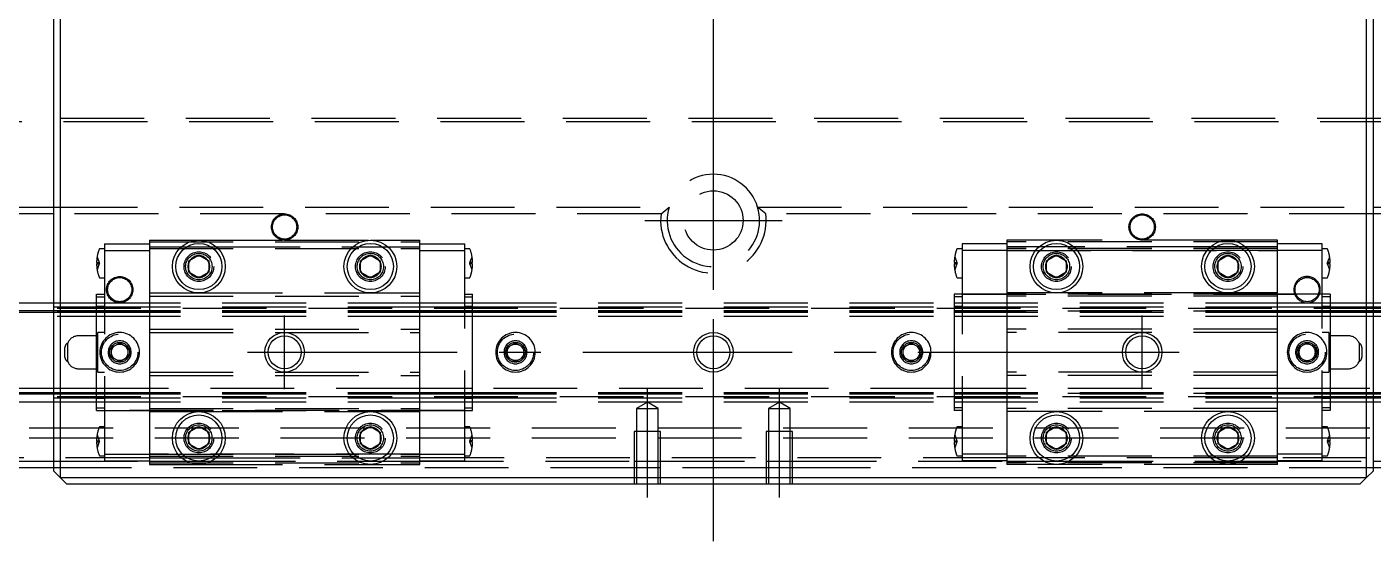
# Model space of a CAD drawing. Extents: x -48 to 827, y -352 to 107.
# Drawn here: x 185.9 to 390, y -108.6 to -30.7 of the extents above; entities that cross this region are included whole.
import ezdxf

# ---------------------------------------------------------------- set-up
doc = ezdxf.new("R2010")
doc.units = 0
doc.linetypes.add('CENTER', pattern=[50.8, 31.75, -6.35, 6.35, -6.35])
doc.linetypes.add('DASHED', pattern=[19.05, 12.7, -6.35])
doc.layers.get('0').update_dxf_attribs({"linetype": 'CONTINUOUS'})
doc.layers.add('CENTER', color=1, linetype='CENTER')

msp = doc.modelspace()

# ---------------------------------------------------------------- linework, layer by layer
at = {"color": 7, "linetype": 'CONTINUOUS'}
for p, q in [((190, -98), (190, 98)), ((191, 99), (191, -99)), ((389, -99), (389, 99)), ((390, 98), (390, -98)), ((176.71, -58), (190, -58)), ((190, -59), (177.94, -59)), ((390, -58), (403.29, -58)), ((402.06, -59), (390, -59)), ((210.5, -66.13), (212, -65.27)), ((212, -65.27), (213.5, -66.13)), ((236.5, -66.13), (238, -65.27)), ((238, -65.27), (239.5, -66.13)), ((340.5, -66.13), (342, -65.27)), ((342, -65.27), (343.5, -66.13)), ((366.5, -66.13), (368, -65.27)), ((368, -65.27), (369.5, -66.13)), ((210.5, -67.87), (210.5, -66.13)), ((213.5, -66.13), (213.5, -67.87)), ((236.5, -67.87), (236.5, -66.13)), ((239.5, -66.13), (239.5, -67.87)), ((340.5, -67.87), (340.5, -66.13)), ((343.5, -66.13), (343.5, -67.87)), ((366.5, -67.87), (366.5, -66.13)), ((369.5, -66.13), (369.5, -67.87)), ((212, -68.73), (210.5, -67.87)), ((213.5, -67.87), (212, -68.73)), ((238, -68.73), (236.5, -67.87)), ((239.5, -67.87), (238, -68.73)), ((342, -68.73), (340.5, -67.87)), ((343.5, -67.87), (342, -68.73)), ((368, -68.73), (366.5, -67.87)), ((369.5, -67.87), (368, -68.73)), ((0, -72.5), (190, -72.5)), ((390, -72.5), (580, -72.5)), ((0, -73.68), (190, -73.68)), ((0, -73.9), (190, -73.9)), ((390, -73.68), (580, -73.68)), ((390, -73.9), (580, -73.9)), ((0, -86.1), (190, -86.1)), ((0, -86.32), (190, -86.32)), ((0, -87.5), (190, -87.5)), ((390, -86.1), (580, -86.1)), ((390, -86.32), (580, -86.32)), ((390, -87.5), (580, -87.5)), ((210.5, -92.13), (212, -91.27)), ((212, -91.27), (213.5, -92.13)), ((236.5, -92.13), (238, -91.27)), ((238, -91.27), (239.5, -92.13)), ((340.5, -92.13), (342, -91.27)), ((342, -91.27), (343.5, -92.13)), ((366.5, -92.13), (368, -91.27)), ((368, -91.27), (369.5, -92.13)), ((210.5, -93.87), (210.5, -92.13)), ((212, -94.73), (210.5, -93.87)), ((213.5, -93.87), (212, -94.73)), ((213.5, -92.13), (213.5, -93.87)), ((236.5, -93.87), (236.5, -92.13)), ((238, -94.73), (236.5, -93.87)), ((239.5, -93.87), (238, -94.73)), ((239.5, -92.13), (239.5, -93.87)), ((340.5, -93.87), (340.5, -92.13)), ((342, -94.73), (340.5, -93.87)), ((343.5, -93.87), (342, -94.73)), ((343.5, -92.13), (343.5, -93.87)), ((366.5, -93.87), (366.5, -92.13)), ((368, -94.73), (366.5, -93.87)), ((369.5, -93.87), (368, -94.73)), ((369.5, -92.13), (369.5, -93.87)), ((1, -96.5), (190, -96.5)), ((190, -97.5), (2, -97.5)), ((390, -96.5), (579, -96.5)), ((578, -97.5), (390, -97.5)), ((190, -98), (191, -99)), ((191, -99), (192, -100)), ((191, -99), (389, -99)), ((388, -100), (389, -99)), ((389, -99), (390, -98)), ((388, -100), (192, -100))]:
    msp.add_line(p, q, dxfattribs=at)
at = {"color": 3, "linetype": 'DASHED'}
for p, q in [((0.5, -44.5), (579.5, -44.5)), ((1, -45), (579, -45)), ((190, -58), (283.29, -58)), ((282.06, -59), (190, -59)), ((282.06, -59), (283.29, -58)), ((296.71, -58), (390, -58)), ((297.94, -59), (296.71, -58)), ((390, -59), (297.94, -59)), ((204.5, -63), (212, -63)), ((204.5, -63), (204.5, -64)), ((204.5, -63.25), (245.5, -63.25)), ((212, -63), (225, -63)), ((225, -63), (238, -63)), ((238, -63), (245.5, -63)), ((245.5, -64), (245.5, -63)), ((334.5, -63), (334.5, -64)), ((342, -63), (334.5, -63)), ((375.5, -63.25), (334.5, -63.25)), ((368, -63), (342, -63)), ((375.5, -63), (368, -63)), ((375.5, -64), (375.5, -63)), ((197.7, -64.3), (196.99, -64.3)), ((197.7, -63.55), (204.5, -63.55)), ((197.7, -63.55), (197.7, -64.55)), ((197.7, -64.55), (197.7, -95.45)), ((197.7, -64.55), (204.5, -64.55)), ((204.5, -64), (204.5, -71)), ((204.5, -64), (209.35, -64)), ((204.5, -64.25), (245.5, -64.25)), ((209.35, -64), (210.2, -64)), ((210.2, -64), (213.8, -64)), ((213.8, -64), (214.65, -64)), ((214.65, -64), (235.35, -64)), ((235.35, -64), (236.2, -64)), ((236.2, -64), (239.8, -64)), ((239.8, -64), (240.65, -64)), ((240.65, -64), (245.5, -64)), ((245.5, -63.55), (252.3, -63.55)), ((245.5, -71), (245.5, -64)), ((245.5, -64.55), (252.3, -64.55)), ((252.3, -64.55), (252.3, -63.55)), ((253.01, -64.3), (252.3, -64.3)), ((252.3, -95.45), (252.3, -64.55)), ((327.7, -64.3), (326.99, -64.3)), ((327.7, -63.55), (327.7, -64.55)), ((334.5, -63.55), (327.7, -63.55)), ((334.5, -64.55), (327.7, -64.55)), ((327.7, -64.55), (327.7, -95.45)), ((334.5, -64), (334.5, -71)), ((339.35, -64), (334.5, -64)), ((375.5, -64.25), (334.5, -64.25)), ((375.5, -64.55), (334.5, -64.55)), ((334.5, -64.55), (375.5, -64.55)), ((340.2, -64), (339.35, -64)), ((343.8, -64), (340.2, -64)), ((344.65, -64), (343.8, -64)), ((365.35, -64), (344.65, -64)), ((366.2, -64), (365.35, -64)), ((369.8, -64), (366.2, -64)), ((370.65, -64), (369.8, -64)), ((375.5, -64), (370.65, -64)), ((382.3, -63.55), (375.5, -63.55)), ((375.5, -71), (375.5, -64)), ((382.3, -64.55), (375.5, -64.55)), ((382.3, -64.55), (382.3, -63.55)), ((383.01, -64.3), (382.3, -64.3)), ((382.3, -95.45), (382.3, -64.55)), ((196.5, -66.4), (196.58, -66.4)), ((196.58, -66.6), (196.5, -66.6)), ((196.58, -65.5), (196.9, -66.4)), ((196.58, -66.4), (196.9, -66.4)), ((196.58, -66.4), (196.58, -66.6)), ((196.9, -66.6), (196.58, -67.5)), ((196.58, -66.6), (196.9, -66.6)), ((196.9, -66.4), (196.94, -66.5)), ((196.9, -66.6), (196.94, -66.5)), ((210, -67), (210.03, -66.65)), ((236, -67), (236.03, -66.65)), ((253.1, -66.4), (253.06, -66.5)), ((253.1, -66.6), (253.06, -66.5)), ((253.1, -66.4), (253.42, -65.5)), ((253.42, -66.4), (253.1, -66.4)), ((253.42, -67.5), (253.1, -66.6)), ((253.42, -66.6), (253.1, -66.6)), ((253.42, -66.6), (253.42, -66.4)), ((253.42, -66.4), (253.5, -66.4)), ((253.5, -66.6), (253.42, -66.6)), ((326.5, -66.4), (326.58, -66.4)), ((326.58, -66.6), (326.5, -66.6)), ((326.58, -65.5), (326.9, -66.4)), ((326.58, -66.4), (326.9, -66.4)), ((326.58, -66.4), (326.58, -66.6)), ((326.9, -66.6), (326.58, -67.5)), ((326.58, -66.6), (326.9, -66.6)), ((326.9, -66.4), (326.94, -66.5)), ((326.9, -66.6), (326.94, -66.5)), ((340, -67), (340.03, -66.65)), ((366, -67), (366.03, -66.65)), ((383.1, -66.4), (383.06, -66.5)), ((383.1, -66.6), (383.06, -66.5)), ((383.1, -66.4), (383.42, -65.5)), ((383.42, -66.4), (383.1, -66.4)), ((383.42, -67.5), (383.1, -66.6)), ((383.42, -66.6), (383.1, -66.6)), ((383.42, -66.6), (383.42, -66.4)), ((383.42, -66.4), (383.5, -66.4)), ((383.5, -66.6), (383.42, -66.6)), ((196.99, -68.7), (197.7, -68.7)), ((252.3, -68.7), (253.01, -68.7)), ((326.99, -68.7), (327.7, -68.7)), ((382.3, -68.7), (383.01, -68.7)), ((196.5, -71.57), (196.5, -71.18)), ((196.5, -71.18), (197.7, -71.18)), ((204.5, -71), (204.5, -71.5)), ((204.5, -71), (212, -71)), ((212, -71), (238, -71)), ((238, -71), (245.5, -71)), ((245.5, -71.5), (245.5, -71)), ((252.3, -71.18), (253.5, -71.18)), ((253.5, -71.57), (253.5, -71.18)), ((326.5, -71.18), (326.5, -71.57)), ((375.5, -71.18), (326.5, -71.18)), ((327.7, -71.18), (382.3, -71.18)), ((334.5, -71), (334.5, -71.5)), ((342, -71), (334.5, -71)), ((368, -71), (342, -71)), ((375.5, -71), (368, -71)), ((375.5, -71.5), (375.5, -71)), ((383.5, -71.18), (375.5, -71.18)), ((383.5, -71.18), (383.5, -71.57)), ((0, -73.09), (190, -73.09)), ((0, -73.3), (580, -73.3)), ((190, -72.5), (196.5, -72.5)), ((190, -73.09), (196.5, -73.09)), ((196.5, -71.57), (197.7, -71.57)), ((196.5, -73.97), (196.5, -71.57)), ((196.5, -72.5), (245.5, -72.5)), ((196.5, -72.99), (197.7, -72.99)), ((196.5, -73.09), (245.5, -73.09)), ((204.5, -71.5), (204.5, -76.5)), ((204.5, -71.5), (245.5, -71.5)), ((245.5, -76.5), (245.5, -71.5)), ((245.5, -72.5), (253.5, -72.5)), ((245.5, -73.09), (253.5, -73.09)), ((252.3, -71.57), (253.5, -71.57)), ((252.3, -72.99), (253.5, -72.99)), ((253.5, -73.97), (253.5, -71.57)), ((253.5, -72.5), (326.5, -72.5)), ((253.5, -73.09), (326.5, -73.09)), ((327.7, -71.57), (326.5, -71.57)), ((326.5, -71.57), (326.5, -73.97)), ((326.5, -72.5), (375.5, -72.5)), ((326.5, -72.99), (327.7, -72.99)), ((326.5, -73.09), (375.5, -73.09)), ((334.5, -71.5), (334.5, -76.5)), ((375.5, -71.5), (334.5, -71.5)), ((375.5, -76.5), (375.5, -71.5)), ((375.5, -72.5), (383.5, -72.5)), ((375.5, -73.09), (383.5, -73.09)), ((383.5, -71.57), (382.3, -71.57)), ((382.3, -72.99), (383.5, -72.99)), ((383.5, -71.57), (383.5, -73.97)), ((383.5, -72.5), (390, -72.5)), ((383.5, -73.09), (390, -73.09)), ((390, -73.09), (580, -73.09)), ((0, -73.74), (196.5, -73.74)), ((0, -74.5), (196.5, -74.5)), ((190, -73.68), (196.5, -73.68)), ((190, -73.9), (196.5, -73.9)), ((196.5, -73.68), (245.5, -73.68)), ((196.5, -73.74), (245.5, -73.74)), ((196.5, -73.9), (245.5, -73.9)), ((196.5, -86.03), (196.5, -73.97)), ((196.5, -74.5), (245.5, -74.5)), ((245.5, -73.68), (253.5, -73.68)), ((245.5, -73.74), (253.5, -73.74)), ((245.5, -73.9), (253.5, -73.9)), ((245.5, -74.5), (253.5, -74.5)), ((253.5, -73.68), (326.5, -73.68)), ((253.5, -73.74), (326.5, -73.74)), ((253.5, -73.9), (326.5, -73.9)), ((253.5, -86.03), (253.5, -73.97)), ((253.5, -74.5), (326.5, -74.5)), ((326.5, -73.68), (375.5, -73.68)), ((375.5, -73.74), (326.5, -73.74)), ((326.5, -73.9), (375.5, -73.9)), ((326.5, -73.97), (326.5, -86.03)), ((326.5, -74.5), (375.5, -74.5)), ((375.5, -73.68), (383.5, -73.68)), ((383.5, -73.74), (375.5, -73.74)), ((375.5, -73.9), (383.5, -73.9)), ((375.5, -74.5), (383.5, -74.5)), ((383.5, -73.68), (390, -73.68)), ((383.5, -73.74), (580, -73.74)), ((383.5, -73.9), (390, -73.9)), ((383.5, -73.97), (383.5, -86.03)), ((383.5, -74.5), (580, -74.5)), ((196.7, -77.5), (193.75, -77.5)), ((197.7, -77), (196.7, -77)), ((196.7, -80), (196.7, -77)), ((204.5, -76.5), (204.5, -77)), ((204.5, -76.5), (245.5, -76.5)), ((204.5, -77), (204.5, -83)), ((204.5, -77), (225, -77)), ((225, -77), (245.5, -77)), ((245.5, -77), (245.5, -76.5)), ((245.5, -83), (245.5, -77)), ((334.5, -76.5), (334.5, -77)), ((375.5, -76.5), (334.5, -76.5)), ((334.5, -77), (334.5, -83)), ((355, -77), (334.5, -77)), ((375.5, -77), (355, -77)), ((375.5, -77), (375.5, -76.5)), ((375.5, -83), (375.5, -77)), ((383.3, -77), (382.3, -77)), ((383.3, -77), (383.3, -83)), ((386.25, -77.5), (383.3, -77.5)), ((191.7, -80), (191.7, -79.25)), ((192.12, -80), (192.12, -78.61)), ((198.75, -79.28), (200, -78.56)), ((198.75, -80.72), (198.75, -79.28)), ((200, -78.56), (201.25, -79.28)), ((201.25, -79.28), (201.25, -80.72)), ((258.75, -79.28), (260, -78.56)), ((258.75, -80.72), (258.75, -79.28)), ((260, -78.56), (261.25, -79.28)), ((261.25, -79.28), (261.25, -80.72)), ((318.75, -79.28), (320, -78.56)), ((318.75, -80.72), (318.75, -79.28)), ((320, -78.56), (321.25, -79.28)), ((321.25, -79.28), (321.25, -80.72)), ((378.75, -79.28), (380, -78.56)), ((378.75, -80.72), (378.75, -79.28)), ((380, -78.56), (381.25, -79.28)), ((381.25, -79.28), (381.25, -80.72)), ((387.88, -78.61), (387.88, -80)), ((388.3, -79.25), (388.3, -80)), ((191.7, -80.75), (191.7, -80)), ((192.12, -81.39), (192.12, -80)), ((196.7, -83), (196.7, -80)), ((198.5, -80), (198.52, -79.75)), ((200, -81.44), (198.75, -80.72)), ((201.25, -80.72), (200, -81.44)), ((258.5, -80), (258.52, -79.75)), ((260, -81.44), (258.75, -80.72)), ((261.25, -80.72), (260, -81.44)), ((318.5, -80), (318.52, -79.75)), ((320, -81.44), (318.75, -80.72)), ((321.25, -80.72), (320, -81.44)), ((378.5, -80), (378.52, -79.75)), ((380, -81.44), (378.75, -80.72)), ((381.25, -80.72), (380, -81.44)), ((387.88, -80), (387.88, -81.39)), ((388.3, -80), (388.3, -80.75)), ((193.75, -82.5), (196.7, -82.5)), ((196.7, -83), (197.7, -83)), ((204.5, -83), (204.5, -83.5)), ((204.5, -83), (225, -83)), ((204.5, -83.5), (204.5, -88.5)), ((204.5, -83.5), (245.5, -83.5)), ((225, -83), (245.5, -83)), ((245.5, -83.5), (245.5, -83)), ((245.5, -88.5), (245.5, -83.5)), ((334.5, -83), (334.5, -83.5)), ((355, -83), (334.5, -83)), ((334.5, -83.5), (334.5, -88.5)), ((375.5, -83.5), (334.5, -83.5)), ((375.5, -83), (355, -83)), ((375.5, -83.5), (375.5, -83)), ((375.5, -88.5), (375.5, -83.5)), ((382.3, -83), (383.3, -83)), ((383.3, -82.5), (386.25, -82.5)), ((196.5, -85.5), (0, -85.5)), ((245.5, -85.5), (196.5, -85.5)), ((253.5, -85.5), (245.5, -85.5)), ((326.5, -85.5), (253.5, -85.5)), ((375.5, -85.5), (326.5, -85.5)), ((383.5, -85.5), (375.5, -85.5)), ((580, -85.5), (383.5, -85.5)), ((0, -86.26), (196.5, -86.26)), ((0, -86.7), (580, -86.7)), ((0, -86.91), (190, -86.91)), ((190, -86.1), (196.5, -86.1)), ((190, -86.32), (196.5, -86.32)), ((190, -86.91), (196.5, -86.91)), ((190, -87.5), (196.5, -87.5)), ((196.5, -88.43), (196.5, -86.03)), ((196.5, -86.1), (245.5, -86.1)), ((196.5, -86.26), (245.5, -86.26)), ((196.5, -86.32), (245.5, -86.32)), ((196.5, -86.91), (245.5, -86.91)), ((197.7, -87.01), (196.5, -87.01)), ((196.5, -87.5), (245.5, -87.5)), ((245.5, -86.1), (253.5, -86.1)), ((245.5, -86.26), (253.5, -86.26)), ((245.5, -86.32), (253.5, -86.32)), ((245.5, -86.91), (253.5, -86.91)), ((245.5, -87.5), (253.5, -87.5)), ((253.5, -87.01), (252.3, -87.01)), ((253.5, -88.43), (253.5, -86.03)), ((253.5, -86.1), (326.5, -86.1)), ((253.5, -86.26), (326.5, -86.26)), ((253.5, -86.32), (326.5, -86.32)), ((253.5, -86.91), (326.5, -86.91)), ((253.5, -87.5), (326.5, -87.5)), ((280, -87.55), (278.35, -88.5)), ((281.65, -88.5), (280, -87.55)), ((300, -87.55), (298.35, -88.5)), ((301.65, -88.5), (300, -87.55)), ((326.5, -86.03), (326.5, -88.43)), ((326.5, -86.1), (375.5, -86.1)), ((375.5, -86.26), (326.5, -86.26)), ((326.5, -86.32), (375.5, -86.32)), ((326.5, -86.91), (375.5, -86.91)), ((327.7, -87.01), (326.5, -87.01)), ((326.5, -87.5), (375.5, -87.5)), ((375.5, -86.1), (383.5, -86.1)), ((383.5, -86.26), (375.5, -86.26)), ((375.5, -86.32), (383.5, -86.32)), ((375.5, -86.91), (383.5, -86.91)), ((375.5, -87.5), (383.5, -87.5)), ((383.5, -87.01), (382.3, -87.01)), ((383.5, -86.03), (383.5, -88.43)), ((383.5, -86.1), (390, -86.1)), ((383.5, -86.26), (580, -86.26)), ((383.5, -86.32), (390, -86.32)), ((383.5, -86.91), (390, -86.91)), ((383.5, -87.5), (390, -87.5)), ((390, -86.91), (580, -86.91)), ((196.5, -88.82), (196.5, -88.43)), ((196.5, -88.43), (197.7, -88.43)), ((196.5, -88.82), (245.5, -88.82)), ((252.3, -88.82), (197.7, -88.82)), ((204.5, -88.5), (204.5, -89)), ((204.5, -88.5), (245.5, -88.5)), ((204.5, -89), (204.5, -96)), ((204.5, -89), (212, -89)), ((212, -89), (238, -89)), ((238, -89), (245.5, -89)), ((245.5, -89), (245.5, -88.5)), ((245.5, -88.82), (253.5, -88.82)), ((245.5, -96), (245.5, -89)), ((252.3, -88.43), (253.5, -88.43)), ((253.5, -88.82), (253.5, -88.43)), ((278.35, -88.5), (278.35, -92)), ((278.35, -88.5), (281.65, -88.5)), ((281.65, -92), (281.65, -88.5)), ((298.35, -88.5), (298.35, -92)), ((298.35, -88.5), (301.65, -88.5)), ((301.65, -92), (301.65, -88.5)), ((326.5, -88.43), (326.5, -88.82)), ((327.7, -88.43), (326.5, -88.43)), ((327.7, -88.82), (326.5, -88.82)), ((334.5, -88.5), (334.5, -89)), ((375.5, -88.5), (334.5, -88.5)), ((334.5, -89), (334.5, -96)), ((342, -89), (334.5, -89)), ((368, -89), (342, -89)), ((375.5, -89), (368, -89)), ((375.5, -89), (375.5, -88.5)), ((375.5, -96), (375.5, -89)), ((383.5, -88.43), (382.3, -88.43)), ((383.5, -88.82), (382.3, -88.82)), ((383.5, -88.43), (383.5, -88.82)), ((580, -91.5), (0, -91.5)), ((197.7, -91.3), (196.99, -91.3)), ((253.01, -91.3), (252.3, -91.3)), ((327.7, -91.3), (326.99, -91.3)), ((383.01, -91.3), (382.3, -91.3)), ((580, -93), (0, -93)), ((196.5, -93.4), (196.58, -93.4)), ((196.58, -93.6), (196.5, -93.6)), ((196.58, -92.5), (196.9, -93.4)), ((196.58, -93.4), (196.9, -93.4)), ((196.58, -93.4), (196.58, -93.6)), ((196.9, -93.6), (196.58, -94.5)), ((196.58, -93.6), (196.9, -93.6)), ((196.9, -93.4), (196.94, -93.5)), ((196.9, -93.6), (196.94, -93.5)), ((210, -93), (210.03, -92.65)), ((236, -93), (236.02, -92.7)), ((253.1, -93.4), (253.06, -93.5)), ((253.1, -93.6), (253.06, -93.5)), ((253.1, -93.4), (253.42, -92.5)), ((253.42, -93.4), (253.1, -93.4)), ((253.42, -94.5), (253.1, -93.6)), ((253.42, -93.6), (253.1, -93.6)), ((253.42, -93.6), (253.42, -93.4)), ((253.42, -93.4), (253.5, -93.4)), ((253.5, -93.6), (253.42, -93.6)), ((278, -92), (278, -100)), ((282, -92), (278, -92)), ((278.35, -92), (278.35, -100)), ((281.65, -100), (281.65, -92)), ((282, -100), (282, -92)), ((298, -92), (298, -100)), ((302, -92), (298, -92)), ((298.35, -92), (298.35, -100)), ((301.65, -100), (301.65, -92)), ((302, -100), (302, -92)), ((326.5, -93.4), (326.58, -93.4)), ((326.58, -93.6), (326.5, -93.6)), ((326.58, -92.5), (326.9, -93.4)), ((326.58, -93.4), (326.9, -93.4)), ((326.58, -93.4), (326.58, -93.6)), ((326.9, -93.6), (326.58, -94.5)), ((326.58, -93.6), (326.9, -93.6)), ((326.9, -93.4), (326.94, -93.5)), ((326.9, -93.6), (326.94, -93.5)), ((340, -93), (340.02, -92.7)), ((366, -93), (366.02, -92.7)), ((383.1, -93.4), (383.06, -93.5)), ((383.1, -93.6), (383.06, -93.5)), ((383.1, -93.4), (383.42, -92.5)), ((383.42, -93.4), (383.1, -93.4)), ((383.42, -94.5), (383.1, -93.6)), ((383.42, -93.6), (383.1, -93.6)), ((383.42, -93.6), (383.42, -93.4)), ((383.42, -93.4), (383.5, -93.4)), ((383.5, -93.6), (383.42, -93.6)), ((196.99, -95.7), (197.7, -95.7)), ((197.7, -95.45), (204.5, -95.45)), ((197.7, -95.45), (197.7, -96.45)), ((204.5, -95.45), (245.5, -95.45)), ((245.5, -95.45), (204.5, -95.45)), ((204.5, -95.75), (245.5, -95.75)), ((245.5, -95.45), (252.3, -95.45)), ((252.3, -96.45), (252.3, -95.45)), ((252.3, -95.7), (253.01, -95.7)), ((326.99, -95.7), (327.7, -95.7)), ((327.7, -95.45), (327.7, -96.45)), ((334.5, -95.45), (327.7, -95.45)), ((375.5, -95.75), (334.5, -95.75)), ((382.3, -95.45), (375.5, -95.45)), ((382.3, -96.45), (382.3, -95.45)), ((382.3, -95.7), (383.01, -95.7)), ((204.5, -96), (0.5, -96)), ((190, -96.5), (204.5, -96.5)), ((278, -97.5), (190, -97.5)), ((197.7, -96.45), (204.5, -96.45)), ((204.5, -96), (204.5, -97)), ((204.5, -96), (209.35, -96)), ((204.5, -96.5), (210.06, -96.5)), ((204.5, -96.75), (245.5, -96.75)), ((204.5, -97), (212, -97)), ((209.35, -96), (210.2, -96)), ((210.06, -96.5), (212, -96.5)), ((210.2, -96), (213.8, -96)), ((212, -96.5), (213.94, -96.5)), ((212, -97), (238, -97)), ((213.8, -96), (214.65, -96)), ((213.94, -96.5), (236.06, -96.5)), ((214.65, -96), (235.35, -96)), ((235.35, -96), (236.2, -96)), ((236.06, -96.5), (238, -96.5)), ((236.2, -96), (239.8, -96)), ((238, -96.5), (239.94, -96.5)), ((238, -97), (245.5, -97)), ((239.8, -96), (240.65, -96)), ((239.94, -96.5), (245.5, -96.5)), ((240.65, -96), (245.5, -96)), ((245.5, -97), (245.5, -96)), ((334.5, -96), (245.5, -96)), ((245.5, -96.45), (252.3, -96.45)), ((245.5, -96.5), (278, -96.5)), ((278, -96.5), (282, -96.5)), ((282, -97.5), (278, -97.5)), ((282, -96.5), (298, -96.5)), ((298, -97.5), (282, -97.5)), ((298, -96.5), (302, -96.5)), ((302, -97.5), (298, -97.5)), ((302, -96.5), (334.5, -96.5)), ((390, -97.5), (302, -97.5)), ((334.5, -96.45), (327.7, -96.45)), ((334.5, -96), (334.5, -97)), ((339.35, -96), (334.5, -96)), ((334.5, -96.5), (340.06, -96.5)), ((375.5, -96.75), (334.5, -96.75)), ((342, -97), (334.5, -97)), ((340.2, -96), (339.35, -96)), ((340.06, -96.5), (342, -96.5)), ((343.8, -96), (340.2, -96)), ((342, -96.5), (343.94, -96.5)), ((368, -97), (342, -97)), ((344.65, -96), (343.8, -96)), ((343.94, -96.5), (366.06, -96.5)), ((365.35, -96), (344.65, -96)), ((366.2, -96), (365.35, -96)), ((366.06, -96.5), (368, -96.5)), ((369.8, -96), (366.2, -96)), ((368, -96.5), (369.94, -96.5)), ((375.5, -97), (368, -97)), ((370.65, -96), (369.8, -96)), ((369.94, -96.5), (375.5, -96.5)), ((375.5, -96), (370.65, -96)), ((375.5, -97), (375.5, -96)), ((579.5, -96), (375.5, -96)), ((382.3, -96.45), (375.5, -96.45)), ((375.5, -96.5), (390, -96.5))]:
    msp.add_line(p, q, dxfattribs=at)
for centre, radius in [((290, -60), 4.5), ((225, -61), 2), ((225, -61), 1.83), ((355, -61), 2), ((355, -61), 1.83), ((212, -67), 2.25), ((212, -67), 2), ((238, -67), 2.25), ((238, -67), 2), ((342, -67), 2.25), ((342, -67), 2), ((368, -67), 2.25), ((368, -67), 2), ((212, -67), 1.62), ((238, -67), 1.62), ((342, -67), 1.62), ((368, -67), 1.62), ((200, -70.5), 2), ((200, -70.5), 1.83), ((380, -70.5), 1.83), ((200, -80), 2.75), ((260, -80), 2.75), ((320, -80), 2.75), ((380, -80), 2.75), ((200, -80), 1.5), ((200, -80), 1.25), ((260, -80), 1.5), ((260, -80), 1.25), ((320, -80), 1.5), ((320, -80), 1.25), ((380, -80), 1.5), ((212, -93), 2.25), ((212, -93), 2), ((212, -93), 1.62), ((238, -93), 2.25), ((238, -93), 2), ((238, -93), 1.62), ((342, -93), 2.25), ((342, -93), 2), ((342, -93), 1.62), ((368, -93), 2.25), ((368, -93), 2), ((368, -93), 1.62)]:
    msp.add_circle(centre, radius, dxfattribs=at)
at = {"color": 7, "linetype": 'CONTINUOUS'}
for centre, radius in [((212, -67), 4), ((238, -67), 4), ((342, -67), 4), ((368, -67), 4), ((212, -67), 3.5), ((238, -67), 3.5), ((342, -67), 3.5), ((368, -67), 3.5), ((225, -80), 2.5), ((290, -80), 3), ((290, -80), 2.5), ((355, -80), 2.5), ((212, -93), 4), ((212, -93), 3.5), ((238, -93), 4), ((238, -93), 3.5), ((342, -93), 4), ((342, -93), 3.5), ((368, -93), 4), ((368, -93), 3.5)]:
    msp.add_circle(centre, radius, dxfattribs=at)
at = {"color": 3, "linetype": 'CONTINUOUS'}
for centre in [(225, -80), (355, -80)]:
    msp.add_circle(centre, 3, dxfattribs=at)
at = {"color": 3, "linetype": 'DASHED'}
for centre, radius, start, end in [((290, -60), 7, 16.6015, 163.3985), ((290, -60), 8, 172.8192, 7.1808), ((290, -60), 7, 163.3985, 16.6015), ((202.5, -66.5), 6, 159.1494, 170.4059), ((196.99, -64.4), 0.1, 90, 159.1494), ((253.01, -64.4), 0.1, 20.8506, 90), ((247.5, -66.5), 6, 9.5941, 20.8506), ((332.5, -66.5), 6, 159.1494, 170.4059), ((326.99, -64.4), 0.1, 90, 159.1494), ((383.01, -64.4), 0.1, 20.8506, 90), ((377.5, -66.5), 6, 9.5941, 20.8506), ((202.5, -66.5), 6, 170.4203, 179.0449), ((202.5, -66.5), 6, 180.9551, 189.5797), ((212, -67), 1.65, 155.38, 180), ((212, -67), 1.65, 180, 204.62), ((212, -67), 1.62, 158.1587, 201.8413), ((212, -67), 1.62, 141.8413, 158.1587), ((212, -67), 1.65, 144.62, 155.38), ((212, -67), 1.65, 95.38, 144.62), ((212, -67), 1.62, 98.1587, 141.8413), ((212, -67), 1.62, 81.8413, 98.1587), ((212, -67), 1.65, 84.62, 95.38), ((212, -67), 1.65, 35.38, 84.62), ((212, -67), 1.62, 38.1587, 81.8413), ((212, -67), 1.62, 21.8413, 38.1587), ((212, -67), 1.65, 24.62, 35.38), ((212, -67), 1.65, 335.38, 24.62), ((212, -67), 1.62, 0, 21.8413), ((212, -67), 1.62, 338.1587, 0), ((238, -67), 1.65, 155.38, 180), ((238, -67), 1.65, 180, 204.62), ((238, -67), 1.62, 158.1587, 201.8413), ((238, -67), 1.62, 141.8413, 158.1587), ((238, -67), 1.65, 144.62, 155.38), ((238, -67), 1.65, 95.38, 144.62), ((238, -67), 1.62, 98.1587, 141.8413), ((238, -67), 1.62, 81.8413, 98.1587), ((238, -67), 1.65, 84.62, 95.38), ((238, -67), 1.65, 35.38, 84.62), ((238, -67), 1.62, 38.1587, 81.8413), ((238, -67), 1.62, 21.8413, 38.1587), ((238, -67), 1.65, 24.62, 35.38), ((238, -67), 1.65, 335.38, 24.62), ((238, -67), 1.62, 0, 21.8413), ((238, -67), 1.62, 338.1587, 0), ((247.5, -66.5), 6, 0.9551, 9.5797), ((247.5, -66.5), 6, 350.4203, 359.0449), ((332.5, -66.5), 6, 170.4203, 179.0449), ((332.5, -66.5), 6, 180.9551, 189.5797), ((342, -67), 1.65, 155.38, 180), ((342, -67), 1.65, 180, 204.62), ((342, -67), 1.62, 158.1587, 201.8413), ((342, -67), 1.62, 141.8413, 158.1587), ((342, -67), 1.65, 144.62, 155.38), ((342, -67), 1.65, 95.38, 144.62), ((342, -67), 1.62, 98.1587, 141.8413), ((342, -67), 1.62, 81.8413, 98.1587), ((342, -67), 1.65, 84.62, 95.38), ((342, -67), 1.65, 35.38, 84.62), ((342, -67), 1.62, 38.1587, 81.8413), ((342, -67), 1.62, 21.8413, 38.1587), ((342, -67), 1.65, 24.62, 35.38), ((342, -67), 1.65, 335.38, 24.62), ((342, -67), 1.62, 0, 21.8413), ((342, -67), 1.62, 338.1587, 0), ((368, -67), 1.65, 155.38, 180), ((368, -67), 1.65, 180, 204.62), ((368, -67), 1.62, 158.1587, 201.8413), ((368, -67), 1.62, 141.8413, 158.1587), ((368, -67), 1.65, 144.62, 155.38), ((368, -67), 1.65, 95.38, 144.62), ((368, -67), 1.62, 98.1587, 141.8413), ((368, -67), 1.62, 81.8413, 98.1587), ((368, -67), 1.65, 84.62, 95.38), ((368, -67), 1.65, 35.38, 84.62), ((368, -67), 1.62, 38.1587, 81.8413), ((368, -67), 1.62, 21.8413, 38.1587), ((368, -67), 1.65, 24.62, 35.38), ((368, -67), 1.65, 335.38, 24.62), ((368, -67), 1.62, 0, 21.8413), ((368, -67), 1.62, 338.1587, 0), ((377.5, -66.5), 6, 0.9551, 9.5797), ((377.5, -66.5), 6, 350.4203, 359.0449), ((202.5, -66.5), 6, 189.5941, 200.8506), ((196.99, -68.6), 0.1, 200.8506, 270), ((212, -67), 1.62, 201.8413, 218.1587), ((212, -67), 1.65, 204.62, 215.38), ((212, -67), 1.65, 215.38, 264.62), ((212, -67), 1.62, 218.1587, 261.8413), ((212, -67), 1.62, 261.8413, 278.1587), ((212, -67), 1.65, 264.62, 275.38), ((212, -67), 1.65, 275.38, 324.62), ((212, -67), 1.62, 278.1587, 321.8413), ((212, -67), 1.62, 321.8413, 338.1587), ((212, -67), 1.65, 324.62, 335.38), ((238, -67), 1.62, 201.8413, 218.1587), ((238, -67), 1.65, 204.62, 215.38), ((238, -67), 1.65, 215.38, 264.62), ((238, -67), 1.62, 218.1587, 261.8413), ((238, -67), 1.62, 261.8413, 278.1587), ((238, -67), 1.65, 264.62, 275.38), ((238, -67), 1.65, 275.38, 324.62), ((238, -67), 1.62, 278.1587, 321.8413), ((238, -67), 1.62, 321.8413, 338.1587), ((238, -67), 1.65, 324.62, 335.38), ((253.01, -68.6), 0.1, 270, 339.1494), ((247.5, -66.5), 6, 339.1494, 350.4059), ((332.5, -66.5), 6, 189.5941, 200.8506), ((326.99, -68.6), 0.1, 200.8506, 270), ((342, -67), 1.62, 201.8413, 218.1587), ((342, -67), 1.65, 204.62, 215.38), ((342, -67), 1.65, 215.38, 264.62), ((342, -67), 1.62, 218.1587, 261.8413), ((342, -67), 1.62, 261.8413, 278.1587), ((342, -67), 1.65, 264.62, 275.38), ((342, -67), 1.65, 275.38, 324.62), ((342, -67), 1.62, 278.1587, 321.8413), ((342, -67), 1.62, 321.8413, 338.1587), ((342, -67), 1.65, 324.62, 335.38), ((368, -67), 1.62, 201.8413, 218.1587), ((368, -67), 1.65, 204.62, 215.38), ((368, -67), 1.65, 215.38, 264.62), ((368, -67), 1.62, 218.1587, 261.8413), ((368, -67), 1.62, 261.8413, 278.1587), ((368, -67), 1.65, 264.62, 275.38), ((368, -67), 1.65, 275.38, 324.62), ((368, -67), 1.62, 278.1587, 321.8413), ((368, -67), 1.62, 321.8413, 338.1587), ((368, -67), 1.65, 324.62, 335.38), ((380, -70.5), 2, 339.9774, 180), ((383.01, -68.6), 0.1, 270, 339.1494), ((377.5, -66.5), 6, 339.1494, 350.4059), ((380, -70.5), 2, 180, 200.0226), ((380, -70.5), 2, 200.0226, 270), ((380, -70.5), 2, 270, 339.9774), ((193.75, -79.25), 1.75, 90, 158.4596), ((200, -80), 3, 0, 180), ((260, -80), 3, 0, 180), ((320, -80), 3, 0, 180), ((380, -80), 3, 0, 180), ((386.25, -79.25), 1.75, 21.5404, 90), ((192.4, -79.25), 0.7, 113.3901, 180), ((200, -80), 1.75, 0, 180), ((260, -80), 1.75, 0, 180), ((320, -80), 1.75, 0, 180), ((380, -80), 1.75, 0, 180), ((380, -80), 1.25, 120, 180), ((380, -80), 1.25, 240, 120), ((387.6, -79.25), 0.7, 0, 66.6201), ((192.4, -80.75), 0.7, 180, 246.6201), ((193.75, -80.75), 1.75, 201.5404, 270), ((200, -80), 3, 180, 0), ((200, -80), 1.75, 180, 0), ((260, -80), 3, 180, 0), ((260, -80), 1.75, 180, 0), ((320, -80), 3, 180, 0), ((320, -80), 1.75, 180, 0), ((380, -80), 3, 180, 0), ((380, -80), 1.75, 180, 0), ((380, -80), 1.25, 180, 240), ((386.25, -80.75), 1.75, 270, 338.4596), ((387.6, -80.75), 0.7, 293.3901, 0), ((202.5, -93.5), 6, 159.1494, 170.4059), ((196.99, -91.4), 0.1, 90, 159.1494), ((212, -93), 1.65, 95.38, 144.62), ((212, -93), 1.62, 98.1587, 141.8413), ((212, -93), 1.62, 81.8413, 98.1587), ((212, -93), 1.65, 84.62, 95.38), ((212, -93), 1.65, 35.38, 84.62), ((212, -93), 1.62, 38.1587, 81.8413), ((238, -93), 1.65, 95.38, 144.62), ((238, -93), 1.62, 98.1587, 141.8413), ((238, -93), 1.62, 81.8413, 98.1587), ((238, -93), 1.65, 84.62, 95.38), ((238, -93), 1.65, 35.38, 84.62), ((238, -93), 1.62, 38.1587, 81.8413), ((253.01, -91.4), 0.1, 20.8506, 90), ((247.5, -93.5), 6, 9.5941, 20.8506), ((332.5, -93.5), 6, 159.1494, 170.4059), ((326.99, -91.4), 0.1, 90, 159.1494), ((342, -93), 1.65, 95.38, 144.62), ((342, -93), 1.62, 98.1587, 141.8413), ((342, -93), 1.62, 81.8413, 98.1587), ((342, -93), 1.65, 84.62, 95.38), ((342, -93), 1.65, 35.38, 84.62), ((342, -93), 1.62, 38.1587, 81.8413), ((368, -93), 1.65, 95.38, 144.62), ((368, -93), 1.65, 95.38, 144.62), ((368, -93), 1.62, 98.1587, 141.8413), ((368, -93), 1.62, 81.8413, 98.1587), ((368, -93), 1.65, 84.62, 95.38), ((368, -93), 1.65, 84.62, 95.38), ((368, -93), 1.65, 35.38, 84.62), ((368, -93), 1.65, 35.38, 84.62), ((368, -93), 1.62, 38.1587, 81.8413), ((383.01, -91.4), 0.1, 20.8506, 90), ((377.5, -93.5), 6, 9.5941, 20.8506), ((202.5, -93.5), 6, 170.4203, 179.0449), ((202.5, -93.5), 6, 180.9551, 189.5797), ((212, -93), 1.65, 155.38, 180), ((212, -93), 1.65, 180, 204.62), ((212, -93), 1.62, 158.1587, 201.8413), ((212, -93), 1.62, 141.8413, 158.1587), ((212, -93), 1.65, 144.62, 155.38), ((212, -93), 1.62, 201.8413, 218.1587), ((212, -93), 1.65, 204.62, 215.38), ((212, -93), 1.62, 21.8413, 38.1587), ((212, -93), 1.62, 321.8413, 338.1587), ((212, -93), 1.65, 24.62, 35.38), ((212, -93), 1.65, 324.62, 335.38), ((212, -93), 1.65, 335.38, 24.62), ((212, -93), 1.62, 0, 21.8413), ((212, -93), 1.62, 338.1587, 0), ((238, -93), 1.65, 155.38, 180), ((238, -93), 1.65, 180, 204.62), ((238, -93), 1.62, 158.1587, 201.8413), ((238, -93), 1.62, 141.8413, 158.1587), ((238, -93), 1.65, 144.62, 155.38), ((238, -93), 1.62, 201.8413, 218.1587), ((238, -93), 1.65, 204.62, 215.38), ((238, -93), 1.62, 21.8413, 38.1587), ((238, -93), 1.62, 321.8413, 338.1587), ((238, -93), 1.65, 24.62, 35.38), ((238, -93), 1.65, 324.62, 335.38), ((238, -93), 1.65, 335.38, 24.62), ((238, -93), 1.62, 0, 21.8413), ((238, -93), 1.62, 338.1587, 0), ((247.5, -93.5), 6, 0.9551, 9.5797), ((247.5, -93.5), 6, 350.4203, 359.0449), ((332.5, -93.5), 6, 170.4203, 179.0449), ((332.5, -93.5), 6, 180.9551, 189.5797), ((342, -93), 1.65, 155.38, 180), ((342, -93), 1.65, 180, 204.62), ((342, -93), 1.62, 158.1587, 201.8413), ((342, -93), 1.62, 141.8413, 158.1587), ((342, -93), 1.65, 144.62, 155.38), ((342, -93), 1.62, 201.8413, 218.1587), ((342, -93), 1.65, 204.62, 215.38), ((342, -93), 1.62, 21.8413, 38.1587), ((342, -93), 1.62, 321.8413, 338.1587), ((342, -93), 1.65, 24.62, 35.38), ((342, -93), 1.65, 324.62, 335.38), ((342, -93), 1.65, 335.38, 24.62), ((342, -93), 1.62, 0, 21.8413), ((342, -93), 1.62, 338.1587, 0), ((368, -93), 1.65, 155.38, 180), ((368, -93), 1.65, 155.38, 180), ((368, -93), 1.65, 180, 204.62), ((368, -93), 1.65, 180, 204.62), ((368, -93), 1.62, 158.1587, 201.8413), ((368, -93), 1.62, 141.8413, 158.1587), ((368, -93), 1.65, 144.62, 155.38), ((368, -93), 1.65, 144.62, 155.38), ((368, -93), 1.62, 201.8413, 218.1587), ((368, -93), 1.65, 204.62, 215.38), ((368, -93), 1.65, 204.62, 215.38), ((368, -93), 1.62, 21.8413, 38.1587), ((368, -93), 1.62, 321.8413, 338.1587), ((368, -93), 1.65, 24.62, 35.38), ((368, -93), 1.65, 24.62, 35.38), ((368, -93), 1.65, 324.62, 335.38), ((368, -93), 1.65, 324.62, 335.38), ((368, -93), 1.65, 335.38, 24.62), ((368, -93), 1.65, 335.38, 24.62), ((368, -93), 1.62, 0, 21.8413), ((368, -93), 1.62, 338.1587, 0), ((377.5, -93.5), 6, 0.9551, 9.5797), ((377.5, -93.5), 6, 350.4203, 359.0449), ((202.5, -93.5), 6, 189.5941, 200.8506), ((196.99, -95.6), 0.1, 200.8506, 270), ((212, -93), 1.65, 215.38, 264.62), ((212, -93), 1.62, 218.1587, 261.8413), ((212, -93), 1.62, 261.8413, 278.1587), ((212, -93), 1.65, 264.62, 275.38), ((212, -93), 1.65, 275.38, 324.62), ((212, -93), 1.62, 278.1587, 321.8413), ((238, -93), 1.65, 215.38, 264.62), ((238, -93), 1.62, 218.1587, 261.8413), ((238, -93), 1.62, 261.8413, 278.1587), ((238, -93), 1.65, 264.62, 275.38), ((238, -93), 1.65, 275.38, 324.62), ((238, -93), 1.62, 278.1587, 321.8413), ((253.01, -95.6), 0.1, 270, 339.1494), ((247.5, -93.5), 6, 339.1494, 350.4059), ((332.5, -93.5), 6, 189.5941, 200.8506), ((326.99, -95.6), 0.1, 200.8506, 270), ((342, -93), 1.65, 215.38, 264.62), ((342, -93), 1.62, 218.1587, 261.8413), ((342, -93), 1.62, 261.8413, 278.1587), ((342, -93), 1.65, 264.62, 275.38), ((342, -93), 1.65, 275.38, 324.62), ((342, -93), 1.62, 278.1587, 321.8413), ((368, -93), 1.65, 215.38, 264.62), ((368, -93), 1.65, 215.38, 264.62), ((368, -93), 1.62, 218.1587, 261.8413), ((368, -93), 1.62, 261.8413, 278.1587), ((368, -93), 1.65, 264.62, 275.38), ((368, -93), 1.65, 264.62, 275.38), ((368, -93), 1.65, 275.38, 324.62), ((368, -93), 1.65, 275.38, 324.62), ((368, -93), 1.62, 278.1587, 321.8413), ((383.01, -95.6), 0.1, 270, 339.1494), ((377.5, -93.5), 6, 339.1494, 350.4059)]:
    msp.add_arc(centre, radius, start, end, dxfattribs=at)
at = {"layer": 'CENTER', "color": 1, "linetype": 'CENTER'}
for p, q in [((290, -108.62), (290, 106.98)), ((290, -70.4), (290, -49.6)), ((279.6, -60), (300.4, -60)), ((225, -85.6), (225, -74.4)), ((290, -85), (290, -75)), ((355, -85.6), (355, -74.4)), ((219.4, -80), (349.4, -80)), ((285, -80), (295, -80)), ((349.4, -80), (360.6, -80)), ((280, -102), (280, -85.55)), ((300, -102), (300, -85.55))]:
    msp.add_line(p, q, dxfattribs=at)

doc.saveas('drawing.dxf')
